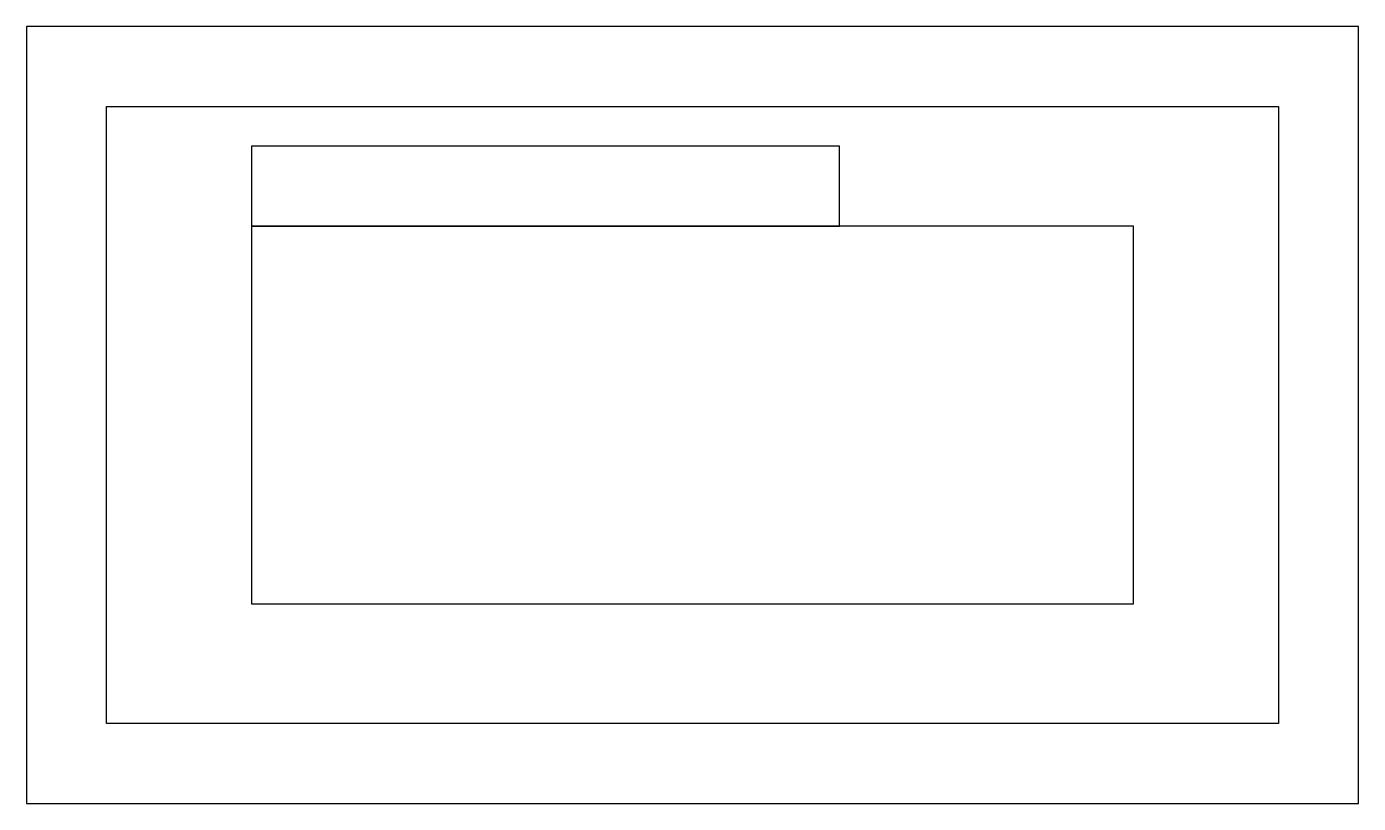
# Model space of a CAD drawing. Header units: metres. Extents: x -53 to 53, y -31 to 31.
import ezdxf

# ---------------------------------------------------------------- set-up
doc = ezdxf.new("R2010")
doc.units = ezdxf.units.M

msp = doc.modelspace()

# ---------------------------------------------------------------- linework, layer by layer
for p, q in [((52.85, 30.85), (-52.85, 30.85)), ((-52.85, 30.85), (-52.85, -30.85)), ((52.85, -30.85), (52.85, 30.85)), ((-46.5, -24.5), (-46.5, 24.5)), ((-46.5, 24.5), (46.5, 24.5)), ((46.5, 24.5), (46.5, -24.5)), ((11.6667, 21.35), (-35, 21.35)), ((-35, 21.35), (-35, 15.0005)), ((11.6667, 15.0005), (11.6667, 21.35)), ((-35, 15.0005), (11.6667, 15.0005)), ((35, 15), (-35, 15)), ((-35, 15), (-35, -15)), ((35, -15), (35, 15)), ((-35, -15), (35, -15)), ((46.5, -24.5), (-46.5, -24.5)), ((-52.85, -30.85), (52.85, -30.85))]:
    msp.add_line(p, q)

doc.saveas('drawing.dxf')
